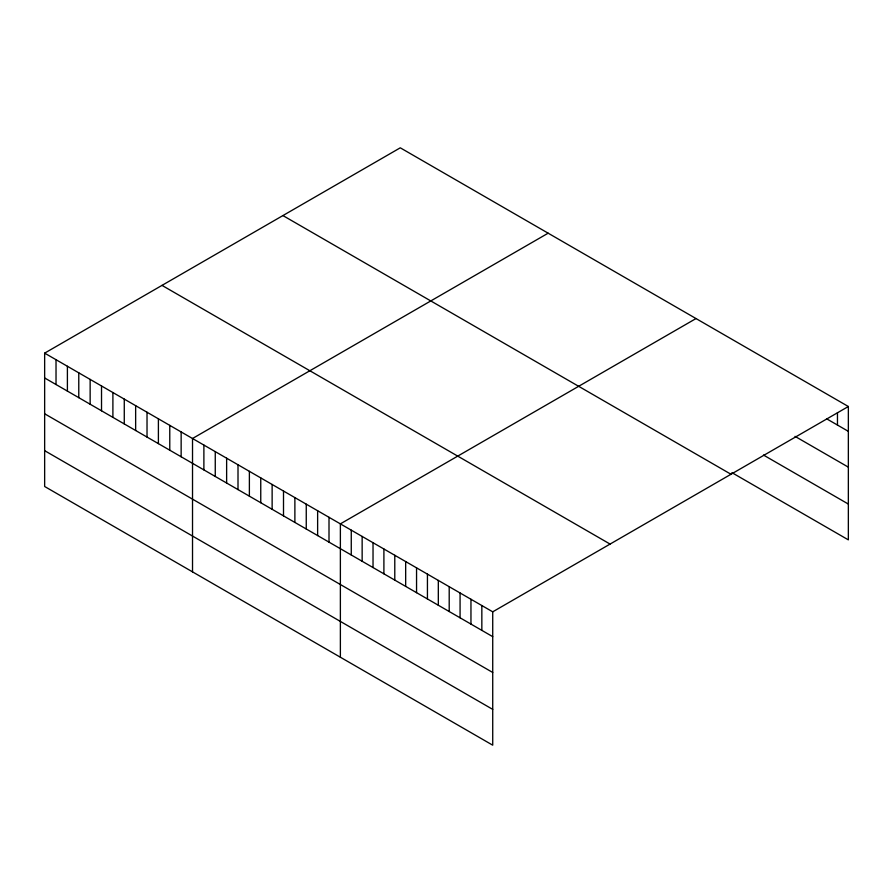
<?xml version="1.0" encoding="UTF-8"?>
<svg xmlns="http://www.w3.org/2000/svg" width="893" height="893" viewBox="0 0 893 893"><rect width="100%" height="100%" fill="white"/><g stroke="black" fill="none" stroke-linecap="round" stroke-linejoin="round"><path stroke-width="1.34" d="M44.65 353.137L492.724 611.828L492.724 745.186L44.65 486.495L44.65 353.137L400.276 147.814L848.35 406.505L848.35 539.863L731.914 472.643M548.146 233.185L192.52 438.496L192.52 571.866M696.004 318.555L340.378 523.867L340.378 657.226M492.724 611.828L848.35 406.505M826.583 418.772L848.35 431.341M795.027 436.364L848.35 467.151M763.47 455.05L848.35 504.054M282.925 215.57L730.999 474.261M162.001 285.38L610.075 544.071M44.65 377.962L492.724 636.653M44.65 413.783L492.724 672.474M44.65 450.675L492.724 709.377M837.467 412.644L837.467 425.057M481.84 605.543L481.84 630.369M470.957 599.259L470.957 624.095M460.074 592.974L460.074 617.811M449.201 586.69L449.201 611.526M438.318 580.417L438.318 605.242M427.434 574.132L427.434 598.957M416.551 567.848L416.551 592.673M405.668 561.563L405.668 586.4M394.784 555.279L394.784 580.115M383.901 549.005L383.901 573.831M373.028 542.721L373.028 567.546M362.145 536.436L362.145 561.262M351.262 530.152L351.262 554.988M329.004 517.304L329.004 542.129M317.629 510.74L317.629 535.566M306.254 504.165L306.254 529.002M294.88 497.602L294.88 522.438M283.505 491.038L283.505 515.864M272.131 484.464L272.131 509.3M260.756 477.9L260.756 502.737M249.381 471.337L249.381 496.162M238.007 464.773L238.007 489.598M226.632 458.198L226.632 483.035M215.258 451.635L215.258 476.46M203.883 445.071L203.883 469.897M181.145 431.933L181.145 456.769M169.77 425.369L169.77 450.195M158.396 418.806L158.396 443.631M147.021 412.231L147.021 437.068M135.647 405.668L135.647 430.493M124.272 399.104L124.272 423.929M112.898 392.529L112.898 417.366M101.523 385.966L101.523 410.802M90.148 379.402L90.148 404.228M78.774 372.827L78.774 397.664M67.399 366.264L67.399 391.101M56.025 359.7L56.025 384.526"/></g></svg>
